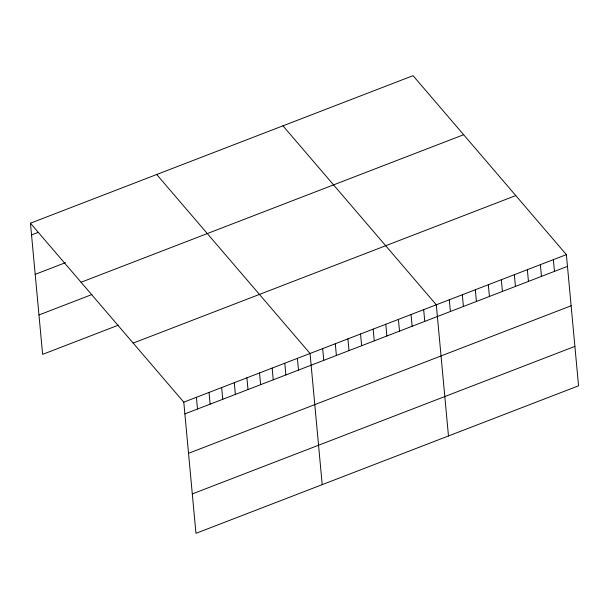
<?xml version="1.0" encoding="UTF-8"?>
<svg xmlns="http://www.w3.org/2000/svg" width="609" height="609" viewBox="0 0 609 609"><rect width="100%" height="100%" fill="white"/><g stroke="black" fill="none" stroke-linecap="round" stroke-linejoin="round"><path stroke-width="0.91" d="M30.45 223.198L413.047 75.668L566.378 254.631L578.55 385.801L195.953 533.332L183.781 402.161L30.45 223.198L42.622 354.369L118.374 325.16M31.539 234.929L38.276 232.333M35.193 274.347L65.498 262.662M81.05 282.256L463.647 134.718M38.961 314.96L91.989 294.512M133.181 343.103L515.785 195.573M183.781 402.161L566.378 254.631M184.87 413.892L567.466 266.361M188.524 453.309L571.128 305.779M192.292 493.922L574.896 346.392M282.964 125.827L436.295 304.789L448.468 435.968M156.711 174.509L310.042 353.471L322.207 484.65M553.375 259.64L554.464 271.378M540.366 264.656L541.454 276.395M527.356 269.673L528.445 281.411M514.346 274.689L515.435 286.428M501.336 279.706L502.425 291.445M488.334 284.723L489.423 296.461M475.324 289.739L476.413 301.47M462.315 294.756L463.403 306.487M449.305 299.773L450.394 311.503M423.674 309.654L424.762 321.392M411.045 314.526L412.133 326.257M398.423 319.39L399.512 331.129M385.794 324.262L386.882 335.993M373.165 329.134L374.253 340.865M360.543 333.998L361.632 345.729M347.914 338.87L349.003 350.601M335.293 343.735L336.381 355.473M322.663 348.607L323.752 360.338M297.413 358.343L298.501 370.074M284.784 363.208L285.872 374.946M272.162 368.08L273.251 379.81M259.533 372.944L260.622 384.682M246.911 377.816L248 389.547M234.282 382.68L235.371 394.419M221.661 387.552L222.749 399.283M209.032 392.424L210.12 404.155M196.41 397.289L197.499 409.027"/></g></svg>
